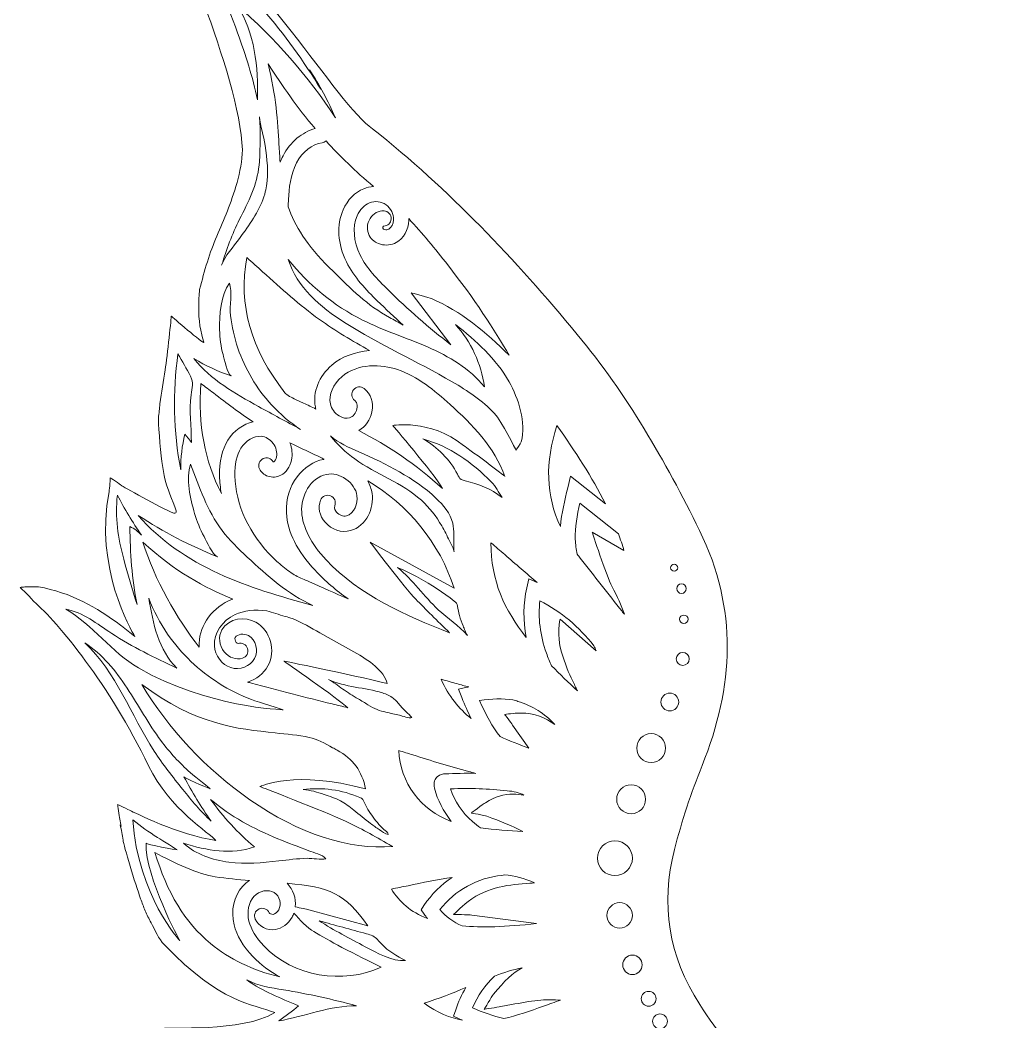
# Model space of a CAD drawing. Header units: millimetres. Extents: x 987 to 1293, y -356 to 1062.
# Drawn here: x 1016.7 to 1144, y 748.9 to 880 of the extents above; entities that cross this region are included whole.
import ezdxf

# ---------------------------------------------------------------- set-up
doc = ezdxf.new("R2010")
doc.units = ezdxf.units.MM
doc.header["$MEASUREMENT"] = 0
doc.layers.add('Layer 3', color=7, linetype='Continuous')

msp = doc.modelspace()

# ---------------------------------------------------------------- linework, layer by layer
at = {"layer": 'Layer 3', "lineweight": 0}
for points, knots in [([(1016.74, 805.78), (1016.9, 805.63), (1017.07, 805.48), (1017.22, 805.33), (1017.57, 804.98), (1017.93, 804.65), (1018.25, 804.27), (1018.34, 804.17), (1018.44, 804.05), (1018.53, 803.93), (1021.75, 801.19), (1028.39, 793.09), (1033.55, 782.46), (1036.34, 776.71), (1041.5, 773.65), (1042.36, 772.68), (1037.65, 773.29), (1031.32, 776.51), (1031.24, 776.54), (1030.9, 776.72), (1029.5, 777.38), (1029.5, 777.38), (1029.5, 777.38), (1029.73, 775.84), (1029.8, 775.47), (1029.86, 775.15), (1029.91, 774.82), (1029.96, 774.51), (1029.91, 774.57), (1029.87, 774.64), (1029.82, 774.7), (1030.01, 774.05), (1030.13, 773.39), (1030.21, 772.72), (1030.3, 772.02), (1031.82, 766.92), (1032.51, 765.06), (1032.7, 764.53), (1032.9, 764.01), (1033.1, 763.49), (1033.32, 762.94), (1033.6, 762.42), (1033.88, 761.91), (1034.42, 760.92), (1034.84, 759.82), (1035.62, 759.01), (1043.05, 751.29), (1047.11, 751.35), (1050.06, 750.15), (1045.86, 747.55), (1035.83, 748.29), (1035.63, 748.1), (1035.42, 747.9), (1037.76, 738.64), (1039.81, 736.25), (1047.61, 727.16), (1057.32, 728.13), (1060.31, 727.82), (1059.79, 727.32), (1059.28, 726.83), (1058.78, 726.35), (1056.81, 724.46), (1054.95, 722.68), (1052.93, 721.12), (1050.83, 719.49), (1048.51, 718.05), (1046.26, 716.65), (1045.22, 716), (1044.14, 715.33), (1043.09, 714.65), (1042.69, 714.39), (1042.18, 714.09), (1041.59, 713.78), (1043.29, 712.62), (1045.02, 711.51), (1046.82, 710.52), (1049.28, 709.16), (1051.88, 707.97), (1054.63, 707.34), (1056.99, 706.79), (1059.41, 706.73), (1061.79, 707.2), (1064.1, 707.66), (1066.32, 708.52), (1068.44, 709.51), (1069.43, 709.97), (1070.41, 710.44), (1071.41, 710.88), (1072.18, 711.21), (1074.41, 711.56), (1074.42, 711.36), (1074.5, 709.03), (1074.63, 706.7), (1074.85, 704.37), (1075.06, 702.06), (1074.85, 685.24), (1091.99, 678.78), (1090.27, 687.21), (1089.15, 696.96), (1094.13, 704.76), (1094.4, 703.58), (1095.68, 701.66), (1096.7, 700.92), (1099.2, 703.98), (1101.59, 706.89), (1103.98, 709.79), (1103.67, 704.61), (1104.35, 700.28), (1107.32, 696.22), (1113.28, 688.1), (1124.68, 686.84), (1133.31, 693.96), (1141.53, 700.75), (1139.88, 711.68), (1136.21, 718.16), (1132.99, 723.88), (1128.3, 728.19), (1123.26, 732.25), (1116.49, 737.72), (1110.38, 743.8), (1105.64, 751.22), (1101.57, 757.59), (1100.49, 764.31), (1102.34, 771.5), (1103.3, 775.22), (1104.51, 778.91), (1105.95, 782.47), (1110.1, 792.8), (1110.67, 802.93), (1105.61, 813.23), (1101.13, 822.34), (1096.13, 831.01), (1089.63, 838.89), (1081.52, 848.71), (1072.85, 857.83), (1062.86, 865.78), (1058.31, 868.83), (1047.22, 887.77), (1038.05, 892.97), (1037.89, 893.06), (1035.97, 893.93), (1035.97, 893.93), (1035.97, 893.93), (1045.48, 872.94), (1045.83, 863.03), (1045.76, 860.18), (1044.68, 857.16), (1043.86, 855.04), (1043, 852.82), (1041.94, 850.68), (1041.24, 848.4), (1040.86, 847.19), (1040.55, 845.96), (1040.21, 844.74), (1040.19, 844.39), (1040.16, 844.03), (1040.14, 843.68), (1040.07, 842.07), (1040.1, 840.4), (1040.5, 838.83), (1040.53, 838.71), (1040.8, 837.85), (1040.8, 837.85), (1040.8, 837.55), (1036.53, 841.27), (1036.53, 841.27), (1036.53, 841.27), (1036, 836.04), (1035.72, 834.26), (1035.5, 832.77), (1035.24, 831.29), (1035.04, 829.8), (1034.96, 829.19), (1034.93, 828.57), (1034.84, 827.95), (1034.77, 827.53), (1035.09, 824.01), (1035.27, 822.26), (1035.43, 821.57), (1035.52, 820.85), (1035.64, 820.19), (1035.94, 818.65), (1036.73, 817.29), (1037.17, 815.79), (1037.23, 815.59), (1037.05, 815.41), (1036.85, 815.49), (1035.14, 816.17), (1030.01, 819.1), (1030.01, 819.1), (1029.83, 819.25), (1028.55, 820.12), (1028.55, 820.12), (1028.55, 820.12), (1028.45, 818.7), (1028.38, 818.32), (1026.44, 808.35), (1031.28, 800.23), (1031.74, 799.38), (1031.17, 799.85), (1030.59, 800.31), (1029.99, 800.76), (1029.95, 800.77), (1029.92, 800.8), (1029.89, 800.83), (1026.79, 803.16), (1023.38, 805.13), (1019.14, 805.86), (1019.1, 805.87), (1018.05, 805.87), (1017.36, 805.86), (1017.24, 805.84), (1017.12, 805.82), (1016.99, 805.8), (1016.91, 805.8), (1016.83, 805.79), (1016.74, 805.78)], [0, 0, 0, 0, 1, 1, 1, 2, 2, 2, 3, 3, 3, 4, 4, 4, 5, 5, 5, 6, 6, 6, 7, 7, 7, 8, 8, 8, 9, 9, 9, 10, 10, 10, 11, 11, 11, 12, 12, 12, 13, 13, 13, 14, 14, 14, 15, 15, 15, 16, 16, 16, 17, 17, 17, 18, 18, 18, 19, 19, 19, 20, 20, 20, 21, 21, 21, 22, 22, 22, 23, 23, 23, 24, 24, 24, 25, 25, 25, 26, 26, 26, 27, 27, 27, 28, 28, 28, 29, 29, 29, 30, 30, 30, 31, 31, 31, 32, 32, 32, 33, 33, 33, 34, 34, 34, 35, 35, 35, 36, 36, 36, 37, 37, 37, 38, 38, 38, 39, 39, 39, 40, 40, 40, 41, 41, 41, 42, 42, 42, 43, 43, 43, 44, 44, 44, 45, 45, 45, 46, 46, 46, 47, 47, 47, 48, 48, 48, 49, 49, 49, 50, 50, 50, 51, 51, 51, 52, 52, 52, 53, 53, 53, 54, 54, 54, 55, 55, 55, 56, 56, 56, 57, 57, 57, 58, 58, 58, 59, 59, 59, 60, 60, 60, 61, 61, 61, 62, 62, 62, 63, 63, 63, 64, 64, 64, 65, 65, 65, 66, 66, 66, 67, 67, 67, 68, 68, 68, 69, 69, 69, 70, 70, 70, 71, 71, 71, 72, 72, 72, 72]), ([(1263.16, 805.8), (1263.03, 805.82), (1262.91, 805.84), (1262.79, 805.86), (1262.1, 805.87), (1261.05, 805.87), (1261.01, 805.86), (1256.77, 805.13), (1253.36, 803.16), (1250.26, 800.83), (1250.23, 800.8), (1250.2, 800.77), (1250.16, 800.76), (1249.57, 800.31), (1248.98, 799.85), (1248.41, 799.38), (1248.87, 800.23), (1253.71, 808.35), (1251.77, 818.32), (1251.7, 818.7), (1251.6, 820.12), (1251.6, 820.12), (1251.6, 820.12), (1250.32, 819.25), (1250.14, 819.1), (1250.14, 819.1), (1245.01, 816.17), (1243.3, 815.49), (1243.1, 815.41), (1242.92, 815.59), (1242.98, 815.79), (1243.42, 817.29), (1244.21, 818.65), (1244.51, 820.19), (1244.63, 820.85), (1244.72, 821.57), (1244.88, 822.26), (1245.06, 824.01), (1245.38, 827.53), (1245.31, 827.95), (1245.23, 828.57), (1245.19, 829.19), (1245.11, 829.8), (1244.91, 831.29), (1244.65, 832.77), (1244.43, 834.26), (1244.15, 836.04), (1243.62, 841.27), (1243.62, 841.27), (1243.62, 841.27), (1239.35, 837.55), (1239.35, 837.85), (1239.35, 837.85), (1239.62, 838.71), (1239.65, 838.83), (1240.05, 840.4), (1240.08, 842.07), (1240.01, 843.68), (1239.99, 844.03), (1239.96, 844.39), (1239.94, 844.74), (1239.6, 845.96), (1239.29, 847.19), (1238.91, 848.4), (1238.21, 850.68), (1237.16, 852.82), (1236.29, 855.04), (1235.47, 857.16), (1234.39, 860.18), (1234.32, 863.03), (1234.67, 872.94), (1244.18, 893.93), (1244.18, 893.93), (1244.18, 893.93), (1242.27, 893.06), (1242.1, 892.97), (1232.93, 887.77), (1221.84, 868.83), (1217.29, 865.78), (1207.3, 857.83), (1198.63, 848.71), (1190.53, 838.89), (1184.02, 831.01), (1179.02, 822.34), (1174.54, 813.23), (1169.48, 802.93), (1170.05, 792.8), (1174.21, 782.47), (1175.64, 778.91), (1176.85, 775.22), (1177.81, 771.5), (1179.66, 764.31), (1178.58, 757.59), (1174.51, 751.22), (1169.77, 743.8), (1163.66, 737.72), (1156.89, 732.25), (1151.85, 728.19), (1147.17, 723.88), (1143.94, 718.16), (1140.27, 711.68), (1138.62, 700.75), (1146.84, 693.96), (1155.47, 686.84), (1166.87, 688.1), (1172.83, 696.22), (1175.8, 700.28), (1176.48, 704.61), (1176.18, 709.79), (1178.56, 706.89), (1180.95, 703.98), (1183.45, 700.92), (1184.47, 701.66), (1185.75, 703.58), (1186.02, 704.76), (1191, 696.96), (1189.88, 687.21), (1188.16, 678.78), (1205.3, 685.24), (1205.09, 702.06), (1205.3, 704.37), (1205.52, 706.7), (1205.65, 709.03), (1205.73, 711.36), (1205.74, 711.56), (1207.97, 711.21), (1208.74, 710.88), (1209.74, 710.44), (1210.73, 709.97), (1211.71, 709.51), (1213.84, 708.52), (1216.05, 707.66), (1218.36, 707.2), (1220.74, 706.73), (1223.16, 706.79), (1225.52, 707.34), (1228.27, 707.97), (1230.87, 709.16), (1233.33, 710.52), (1235.13, 711.51), (1236.86, 712.62), (1238.56, 713.78), (1237.97, 714.09), (1237.46, 714.39), (1237.06, 714.65), (1236.01, 715.33), (1234.94, 716), (1233.89, 716.65), (1231.64, 718.05), (1229.32, 719.49), (1227.22, 721.12), (1225.2, 722.68), (1223.34, 724.46), (1221.37, 726.35), (1220.87, 726.83), (1220.36, 727.32), (1219.84, 727.82), (1222.83, 728.13), (1232.54, 727.16), (1240.34, 736.25), (1242.39, 738.64), (1244.73, 747.9), (1244.53, 748.1), (1244.32, 748.29), (1234.29, 747.55), (1230.09, 750.15), (1233.04, 751.35), (1237.1, 751.29), (1244.53, 759.01), (1245.31, 759.82), (1245.73, 760.92), (1246.27, 761.91), (1246.55, 762.42), (1246.83, 762.94), (1247.05, 763.49), (1247.25, 764.01), (1247.45, 764.53), (1247.64, 765.06), (1248.33, 766.92), (1249.86, 772.02), (1249.94, 772.72), (1250.02, 773.39), (1250.14, 774.05), (1250.33, 774.7), (1250.28, 774.64), (1250.24, 774.57), (1250.19, 774.51), (1250.24, 774.82), (1250.29, 775.15), (1250.35, 775.47), (1250.42, 775.84), (1250.65, 777.38), (1250.65, 777.38), (1250.65, 777.38), (1249.25, 776.72), (1248.91, 776.54), (1248.84, 776.51), (1242.5, 773.29), (1237.79, 772.68), (1238.65, 773.65), (1243.81, 776.71), (1246.6, 782.46), (1251.76, 793.09), (1258.4, 801.19), (1261.62, 803.93), (1261.71, 804.05), (1261.81, 804.17), (1261.9, 804.27), (1262.22, 804.65), (1262.58, 804.98), (1262.93, 805.33), (1263.08, 805.48), (1263.25, 805.63), (1263.41, 805.78), (1263.32, 805.79), (1263.24, 805.8), (1263.16, 805.8)], [0, 0, 0, 0, 1, 1, 1, 2, 2, 2, 3, 3, 3, 4, 4, 4, 5, 5, 5, 6, 6, 6, 7, 7, 7, 8, 8, 8, 9, 9, 9, 10, 10, 10, 11, 11, 11, 12, 12, 12, 13, 13, 13, 14, 14, 14, 15, 15, 15, 16, 16, 16, 17, 17, 17, 18, 18, 18, 19, 19, 19, 20, 20, 20, 21, 21, 21, 22, 22, 22, 23, 23, 23, 24, 24, 24, 25, 25, 25, 26, 26, 26, 27, 27, 27, 28, 28, 28, 29, 29, 29, 30, 30, 30, 31, 31, 31, 32, 32, 32, 33, 33, 33, 34, 34, 34, 35, 35, 35, 36, 36, 36, 37, 37, 37, 38, 38, 38, 39, 39, 39, 40, 40, 40, 41, 41, 41, 42, 42, 42, 43, 43, 43, 44, 44, 44, 45, 45, 45, 46, 46, 46, 47, 47, 47, 48, 48, 48, 49, 49, 49, 50, 50, 50, 51, 51, 51, 52, 52, 52, 53, 53, 53, 54, 54, 54, 55, 55, 55, 56, 56, 56, 57, 57, 57, 58, 58, 58, 59, 59, 59, 60, 60, 60, 61, 61, 61, 62, 62, 62, 63, 63, 63, 64, 64, 64, 65, 65, 65, 66, 66, 66, 67, 67, 67, 68, 68, 68, 69, 69, 69, 70, 70, 70, 71, 71, 71, 72, 72, 72, 72]), ([(1057.98, 867.23), (1054.4, 872.7), (1050.06, 877.67), (1045.12, 881.96), (1047.43, 878.35), (1047.94, 873.86), (1047.8, 869.58), (1047.19, 872.56), (1046.22, 875.46), (1045.19, 878.33), (1043.7, 882.51), (1042.02, 886.77), (1038.97, 889.98), (1046.05, 885.12), (1051.6, 878.29), (1056.09, 870.95), (1056.09, 870.95), (1054.61, 873.5), (1054.61, 873.5), (1055.91, 871.51), (1057.04, 869.41), (1057.98, 867.23)], [0, 0, 0, 0, 1, 1, 1, 2, 2, 2, 3, 3, 3, 4, 4, 4, 5, 5, 5, 6, 6, 6, 7, 7, 7, 7]), ([(1050.76, 861.41), (1050.7, 862.16), (1050.66, 862.92), (1050.61, 863.73), (1050.43, 866.7), (1050.23, 870.13), (1049.19, 874.28), (1051.08, 871.36), (1053.01, 868.57), (1055.34, 865.81), (1053.63, 865.35), (1052.09, 864.06), (1051.14, 862.25), (1051, 861.97), (1050.87, 861.69), (1050.76, 861.41)], [0, 0, 0, 0, 1, 1, 1, 2, 2, 2, 3, 3, 3, 4, 4, 4, 5, 5, 5, 5]), ([(1048.05, 861.51), (1048.16, 863.45), (1048.18, 865.41), (1048.07, 867.36), (1048.14, 866.15), (1048.61, 864.83), (1048.79, 863.62), (1049.05, 861.86), (1049.26, 860.08), (1048.98, 858.32), (1048.93, 857.96), (1048.85, 857.61), (1048.75, 857.25), (1048.17, 855.23), (1046.92, 853.51), (1045.72, 851.82), (1045.03, 850.85), (1043.89, 849.6), (1043.25, 848.33), (1043.1, 847.81), (1042.99, 847.8), (1043.25, 848.33), (1043.88, 850.4), (1044.61, 852.31), (1045.65, 854.34), (1046.82, 856.62), (1047.89, 858.91), (1048.05, 861.51)], [0, 0, 0, 0, 1, 1, 1, 2, 2, 2, 3, 3, 3, 4, 4, 4, 5, 5, 5, 6, 6, 6, 7, 7, 7, 8, 8, 8, 9, 9, 9, 9]), ([(1062.98, 858.24), (1062.54, 858.2), (1062.11, 858.12), (1061.71, 857.95), (1060.56, 857.49), (1059.57, 856.49), (1059.01, 855.2), (1058.12, 853.2), (1058.28, 850.71), (1059.43, 848.38), (1060.44, 846.34), (1062.04, 844.68), (1063.47, 843.28), (1064.57, 842.2), (1065.71, 841.14), (1066.87, 840.11), (1066.26, 840.44), (1065.65, 840.78), (1065.05, 841.11), (1062.22, 842.65), (1059.99, 844.85), (1057.64, 847.18), (1057.64, 847.18), (1057.21, 847.61), (1057.21, 847.61), (1054.24, 850.54), (1052.68, 853.07), (1051.82, 855.59), (1051.82, 855.89), (1051.83, 856.2), (1051.85, 856.53), (1051.92, 857.95), (1052.11, 859.78), (1052.91, 861.32), (1053.67, 862.77), (1054.95, 863.78), (1056.25, 863.96), (1056.45, 863.99), (1056.62, 864.07), (1056.76, 864.19), (1058.55, 862.21), (1060.58, 860.24), (1062.98, 858.24)], [0, 0, 0, 0, 1, 1, 1, 2, 2, 2, 3, 3, 3, 4, 4, 4, 5, 5, 5, 6, 6, 6, 7, 7, 7, 8, 8, 8, 9, 9, 9, 10, 10, 10, 11, 11, 11, 12, 12, 12, 13, 13, 13, 14, 14, 14, 14]), ([(1080.72, 836.15), (1077.7, 839.14), (1074.36, 841.96), (1070.55, 843.57), (1070.43, 843.62), (1067.91, 844.33), (1067.91, 844.33), (1067.91, 844.33), (1073.1, 837.53), (1073.1, 837.53), (1070.22, 839.76), (1067.46, 842.17), (1064.87, 844.71), (1063.5, 846.05), (1062.1, 847.51), (1061.23, 849.26), (1060.35, 851.04), (1060.2, 852.96), (1060.84, 854.4), (1061.19, 855.21), (1061.78, 855.83), (1062.45, 856.1), (1063.15, 856.38), (1064.01, 856.28), (1064.62, 855.84), (1065.24, 855.4), (1065.62, 854.63), (1065.59, 853.88), (1065.57, 853.34), (1065.32, 852.85), (1064.97, 852.65), (1064.82, 852.57), (1064.61, 852.55), (1064.43, 852.6), (1064.37, 852.62), (1064.23, 852.67), (1064.18, 852.77), (1064.15, 852.83), (1064.21, 852.99), (1064.27, 853.05), (1064.28, 853.05), (1064.29, 853.05), (1064.29, 853.05), (1064.82, 853.05), (1065.26, 853.46), (1065.29, 853.99), (1065.32, 854.54), (1064.9, 855.02), (1064.35, 855.05), (1063.63, 855.09), (1062.96, 854.72), (1062.54, 854.06), (1062.09, 853.36), (1062.05, 852.49), (1062.42, 851.81), (1062.72, 851.26), (1063.24, 850.86), (1063.87, 850.68), (1064.57, 850.48), (1065.32, 850.56), (1065.94, 850.9), (1066.91, 851.44), (1067.54, 852.55), (1067.59, 853.8), (1067.59, 853.88), (1067.59, 853.95), (1067.58, 854.03), (1069.37, 852.14), (1071.03, 850.08), (1072.68, 847.97), (1076.09, 843.64), (1078.88, 839.34), (1080.72, 836.15)], [0, 0, 0, 0, 1, 1, 1, 2, 2, 2, 3, 3, 3, 4, 4, 4, 5, 5, 5, 6, 6, 6, 7, 7, 7, 8, 8, 8, 9, 9, 9, 10, 10, 10, 11, 11, 11, 12, 12, 12, 13, 13, 13, 14, 14, 14, 15, 15, 15, 16, 16, 16, 17, 17, 17, 18, 18, 18, 19, 19, 19, 20, 20, 20, 21, 21, 21, 22, 22, 22, 23, 23, 23, 24, 24, 24, 24]), ([(1055.89, 840.85), (1057.99, 839.35), (1060.24, 838.03), (1062.46, 836.76), (1060.59, 836.63), (1058.86, 835.99), (1057.53, 834.88), (1055.83, 833.45), (1054.99, 831.29), (1055.37, 829.39), (1055.39, 829.3), (1055.42, 829.21), (1055.44, 829.12), (1054.9, 829.38), (1054.36, 829.64), (1053.82, 829.89), (1053.82, 829.89), (1052.79, 830.38), (1052.79, 830.38), (1052.26, 830.63), (1051.65, 830.91), (1051.39, 831.25), (1046.89, 836.97), (1045.26, 842.78), (1046.42, 848.93), (1047.12, 848.31), (1047.8, 847.69), (1048.47, 847.08), (1050.95, 844.84), (1053.28, 842.72), (1055.89, 840.85)], [0, 0, 0, 0, 1, 1, 1, 2, 2, 2, 3, 3, 3, 4, 4, 4, 5, 5, 5, 6, 6, 6, 7, 7, 7, 8, 8, 8, 9, 9, 9, 10, 10, 10, 10]), ([(1082.29, 824.82), (1082.22, 824.59), (1081.61, 823.76), (1081.61, 823.76), (1081.61, 823.76), (1079.72, 827.53), (1078.79, 828.54), (1077.23, 830.23), (1075.27, 831.51), (1073.28, 832.68), (1068.66, 835.38), (1063.71, 837.54), (1059.2, 840.43), (1056.03, 842.46), (1052.93, 845.08), (1051.82, 848.68), (1054.44, 845.37), (1057.78, 842.65), (1061.55, 840.76), (1064.29, 839.39), (1067.23, 838.46), (1070.03, 837.24), (1072.83, 836.01), (1075.57, 834.42), (1077.48, 832.03), (1077.07, 835.05), (1075.73, 837.93), (1073.69, 840.19), (1076.38, 838.05), (1079, 835.69), (1080.7, 832.7), (1081.93, 830.52), (1082.99, 827.34), (1082.29, 824.82)], [0, 0, 0, 0, 1, 1, 1, 2, 2, 2, 3, 3, 3, 4, 4, 4, 5, 5, 5, 6, 6, 6, 7, 7, 7, 8, 8, 8, 9, 9, 9, 10, 10, 10, 11, 11, 11, 11]), ([(1044.37, 833.45), (1043.89, 833.61), (1043.41, 835.79), (1043.29, 836.25), (1043.02, 837.3), (1042.87, 838.39), (1042.84, 839.48), (1042.79, 841.34), (1043, 844.05), (1044.13, 845.6), (1044.53, 844.46), (1044.12, 842.61), (1044.27, 841.35), (1044.44, 839.9), (1044.77, 838.47), (1045.24, 837.09), (1046.17, 834.35), (1047.67, 831.8), (1049.63, 829.67), (1050.76, 828.45), (1052.03, 827.36), (1053.44, 826.46), (1051.6, 827.45), (1049.77, 828.44), (1047.95, 829.44), (1044.85, 831.15), (1041.68, 832.95), (1039.49, 835.72), (1041.03, 834.79), (1042.67, 834.03), (1044.37, 833.45)], [0, 0, 0, 0, 1, 1, 1, 2, 2, 2, 3, 3, 3, 4, 4, 4, 5, 5, 5, 6, 6, 6, 7, 7, 7, 8, 8, 8, 9, 9, 9, 10, 10, 10, 10]), ([(1039.11, 830.98), (1038.83, 828.86), (1039.15, 826.87), (1039.15, 824.76), (1038.87, 825.12), (1038.59, 825.49), (1038.31, 825.85), (1037.93, 824.33), (1037.74, 822.75), (1037.75, 821.18), (1036.81, 826.17), (1036.69, 831.32), (1037.4, 836.36), (1037.95, 835.37), (1038.52, 834.39), (1039.05, 833.4), (1039.5, 832.54), (1039.24, 831.93), (1039.11, 830.98)], [0, 0, 0, 0, 1, 1, 1, 2, 2, 2, 3, 3, 3, 4, 4, 4, 5, 5, 5, 6, 6, 6, 6]), ([(1066.12, 834.28), (1068.7, 833.4), (1070.95, 831.57), (1073, 829.71), (1075.83, 827.15), (1078.81, 824.08), (1080.17, 820.31), (1080.06, 820.39), (1079.95, 820.47), (1079.84, 820.56), (1078.38, 821.68), (1077.01, 822.73), (1075.58, 823.75), (1075.3, 823.95), (1075.03, 824.15), (1074.76, 824.36), (1070.26, 827.87), (1065.48, 826.96), (1065.48, 826.96), (1065.48, 826.96), (1070.66, 820.98), (1071.99, 818.72), (1068.58, 821.91), (1064.85, 824.28), (1061.04, 826.32), (1061.9, 826.8), (1062.55, 827.69), (1062.77, 828.76), (1063.01, 829.98), (1062.63, 831.11), (1061.76, 831.8), (1061.32, 832.14), (1060.69, 832.07), (1060.35, 831.63), (1060.01, 831.2), (1060.09, 830.57), (1060.52, 830.23), (1060.92, 829.92), (1060.84, 829.33), (1060.81, 829.16), (1060.69, 828.58), (1060.3, 828.1), (1059.85, 827.97), (1059.41, 827.85), (1058.92, 827.94), (1058.46, 828.23), (1057.88, 828.58), (1057.45, 829.18), (1057.33, 829.79), (1057.09, 830.98), (1057.67, 832.38), (1058.82, 833.35), (1060.95, 835.14), (1063.99, 835), (1066.12, 834.28)], [0, 0, 0, 0, 1, 1, 1, 2, 2, 2, 3, 3, 3, 4, 4, 4, 5, 5, 5, 6, 6, 6, 7, 7, 7, 8, 8, 8, 9, 9, 9, 10, 10, 10, 11, 11, 11, 12, 12, 12, 13, 13, 13, 14, 14, 14, 15, 15, 15, 16, 16, 16, 17, 17, 17, 18, 18, 18, 18]), ([(1042.84, 820.36), (1042.85, 819.59), (1042.93, 818.83), (1043.07, 818.06), (1040.89, 822.33), (1040, 827.11), (1040.39, 832.46), (1040.94, 832.04), (1041.49, 831.63), (1042.03, 831.22), (1043.78, 829.88), (1045.46, 828.6), (1047.22, 827.45), (1045.93, 827.17), (1044.71, 826.3), (1043.93, 825.04), (1043.17, 823.81), (1042.8, 822.23), (1042.84, 820.36)], [0, 0, 0, 0, 1, 1, 1, 2, 2, 2, 3, 3, 3, 4, 4, 4, 5, 5, 5, 6, 6, 6, 6]), ([(1093.32, 816.7), (1093.32, 816.7), (1088.76, 820.32), (1088.76, 820.32), (1088.76, 820.32), (1088.38, 818.81), (1088.38, 818.81), (1087.98, 817.17), (1087.56, 815.49), (1087.41, 813.75), (1085.52, 817.81), (1085.38, 822.12), (1086.97, 826.96), (1089.33, 823.57), (1091.56, 820.24), (1093.32, 816.7)], [0, 0, 0, 0, 1, 1, 1, 2, 2, 2, 3, 3, 3, 4, 4, 4, 5, 5, 5, 5]), ([(1052.05, 824.71), (1053.45, 824.01), (1054.86, 823.34), (1056.25, 822.69), (1056.34, 822.64), (1056.44, 822.59), (1056.54, 822.55), (1056.51, 822.54), (1056.47, 822.54), (1056.44, 822.53), (1053.89, 822.03), (1051.37, 819.27), (1051.58, 815.53), (1051.73, 813.04), (1052.98, 810.51), (1055.33, 808.02), (1056.65, 806.61), (1058.11, 805.37), (1059.66, 804.28), (1057.98, 805.01), (1056.29, 805.76), (1054.58, 806.53), (1054.36, 806.62), (1054.14, 806.72), (1053.92, 806.81), (1053.28, 807.08), (1052.68, 807.33), (1052.22, 807.68), (1051.62, 808.12), (1051.05, 808.57), (1050.5, 809.03), (1050.28, 809.23), (1050.06, 809.44), (1049.84, 809.65), (1046.73, 812.74), (1044.91, 816.65), (1044.84, 820.39), (1044.81, 821.88), (1045.08, 823.09), (1045.63, 823.99), (1046.25, 824.99), (1047.32, 825.62), (1048.28, 825.55), (1048.85, 825.51), (1049.44, 825.16), (1049.84, 824.63), (1050.24, 824.09), (1050.41, 823.43), (1050.29, 822.87), (1050.22, 822.56), (1050.07, 822.31), (1049.92, 822.23), (1049.9, 822.22), (1049.86, 822.22), (1049.83, 822.22), (1049.58, 822.67), (1049.02, 822.85), (1048.54, 822.63), (1048.04, 822.4), (1047.82, 821.8), (1048.06, 821.3), (1048.27, 820.85), (1048.66, 820.5), (1049.16, 820.33), (1049.71, 820.15), (1050.33, 820.19), (1050.84, 820.45), (1051.54, 820.81), (1052.04, 821.52), (1052.24, 822.44), (1052.4, 823.19), (1052.33, 823.97), (1052.05, 824.71)], [0, 0, 0, 0, 1, 1, 1, 2, 2, 2, 3, 3, 3, 4, 4, 4, 5, 5, 5, 6, 6, 6, 7, 7, 7, 8, 8, 8, 9, 9, 9, 10, 10, 10, 11, 11, 11, 12, 12, 12, 13, 13, 13, 14, 14, 14, 15, 15, 15, 16, 16, 16, 17, 17, 17, 18, 18, 18, 19, 19, 19, 20, 20, 20, 21, 21, 21, 22, 22, 22, 23, 23, 23, 24, 24, 24, 24]), ([(1073.5, 810.56), (1073.38, 811.02), (1073.02, 811.6), (1072.9, 811.87), (1072.6, 812.54), (1072.27, 813.19), (1071.9, 813.82), (1071.17, 815.06), (1070.3, 816.22), (1069.23, 817.19), (1066.7, 819.5), (1063.3, 820.59), (1060.52, 822.59), (1059.33, 823.44), (1058.26, 824.46), (1057.34, 825.61), (1058.41, 824.66), (1059.75, 824.09), (1061.06, 823.52), (1064.66, 821.93), (1068.24, 820.15), (1071.13, 817.48), (1072.11, 816.56), (1073.04, 815.49), (1073.33, 814.18), (1073.44, 813.68), (1073.46, 813.18), (1073.47, 812.68), (1073.49, 811.97), (1073.49, 811.26), (1073.5, 810.56), (1073.55, 810.37), (1073.5, 810.4), (1073.5, 810.56)], [0, 0, 0, 0, 1, 1, 1, 2, 2, 2, 3, 3, 3, 4, 4, 4, 5, 5, 5, 6, 6, 6, 7, 7, 7, 8, 8, 8, 9, 9, 9, 10, 10, 10, 11, 11, 11, 11]), ([(1079.78, 817.54), (1078.38, 818.69), (1076.7, 819.32), (1074.95, 819.74), (1074.77, 819.78), (1074.59, 819.82), (1074.44, 819.92), (1074.21, 820.07), (1074.08, 820.34), (1073.95, 820.58), (1072.95, 822.52), (1071.36, 824.15), (1069.44, 825.2), (1072.88, 824.29), (1075.86, 822.12), (1078.36, 819.6), (1078.98, 818.98), (1079.32, 818.27), (1079.78, 817.54)], [0, 0, 0, 0, 1, 1, 1, 2, 2, 2, 3, 3, 3, 4, 4, 4, 5, 5, 5, 6, 6, 6, 6]), ([(1042.58, 809.78), (1041.9, 810.05), (1041.14, 811.82), (1040.81, 812.44), (1040.29, 813.4), (1039.88, 814.42), (1039.57, 815.47), (1039.04, 817.25), (1038.38, 820.12), (1039.05, 821.89), (1040.24, 818.89), (1041.18, 815.84), (1043.17, 813.23), (1044.14, 811.96), (1045.29, 810.85), (1046.46, 809.75), (1049.06, 807.31), (1051.79, 804.9), (1055.04, 803.43), (1050.84, 804.56), (1046.65, 805.78), (1042.7, 807.61), (1038.75, 809.43), (1035.04, 811.89), (1032.21, 815.19), (1035.47, 813.05), (1038.95, 811.24), (1042.58, 809.78)], [0, 0, 0, 0, 1, 1, 1, 2, 2, 2, 3, 3, 3, 4, 4, 4, 5, 5, 5, 6, 6, 6, 7, 7, 7, 8, 8, 8, 9, 9, 9, 9]), ([(1056.78, 809.38), (1054.77, 811.53), (1053.7, 813.63), (1053.58, 815.64), (1053.47, 817.68), (1054.67, 820.15), (1056.83, 820.57), (1057.66, 820.74), (1058.58, 820.51), (1059.37, 819.96), (1060.15, 819.41), (1060.68, 818.62), (1060.81, 817.78), (1060.96, 816.75), (1060.44, 815.42), (1059.43, 815.14), (1059.02, 815.03), (1058.5, 815.23), (1058.14, 815.63), (1058.03, 815.76), (1057.76, 816.11), (1057.91, 816.46), (1058.11, 816.98), (1057.86, 817.56), (1057.35, 817.77), (1056.84, 817.97), (1056.26, 817.73), (1056.05, 817.21), (1055.66, 816.25), (1055.89, 815.16), (1056.65, 814.3), (1057.51, 813.33), (1058.81, 812.9), (1059.95, 813.21), (1062.08, 813.79), (1063.07, 816.19), (1062.78, 818.08), (1062.69, 818.65), (1062.5, 819.2), (1062.21, 819.72), (1067.52, 816.65), (1071.67, 811.48), (1073.51, 805.7), (1073.51, 805.7), (1062.54, 811.7), (1062.54, 811.7), (1062.54, 811.7), (1067.12, 805.63), (1068.49, 804.24), (1069.76, 802.95), (1071.34, 801.37), (1072.93, 799.85), (1067.22, 802.09), (1061.12, 804.76), (1056.78, 809.38)], [0, 0, 0, 0, 1, 1, 1, 2, 2, 2, 3, 3, 3, 4, 4, 4, 5, 5, 5, 6, 6, 6, 7, 7, 7, 8, 8, 8, 9, 9, 9, 10, 10, 10, 11, 11, 11, 12, 12, 12, 13, 13, 13, 14, 14, 14, 15, 15, 15, 16, 16, 16, 17, 17, 17, 18, 18, 18, 18]), ([(1032.62, 812.63), (1032.2, 813.1), (1031.69, 813.48), (1031.12, 813.73), (1031.1, 810.32), (1031.41, 806.9), (1032.04, 803.54), (1031.42, 805.51), (1030.84, 807.49), (1030.31, 809.47), (1029.55, 812.3), (1029.12, 814.95), (1029.48, 817.86), (1030.4, 816.05), (1031.45, 814.3), (1032.62, 812.63)], [0, 0, 0, 0, 1, 1, 1, 2, 2, 2, 3, 3, 3, 4, 4, 4, 5, 5, 5, 5]), ([(1091.58, 813.01), (1091.58, 813.01), (1093.42, 807.4), (1094.19, 805.87), (1094.82, 804.61), (1095.41, 803.43), (1095.79, 802.27), (1095.68, 802.4), (1095.58, 802.53), (1095.48, 802.66), (1093.69, 804.94), (1091.84, 807.3), (1090.01, 809.6), (1089.88, 809.78), (1089.75, 809.95), (1089.62, 810.12), (1089.48, 810.77), (1089.39, 811.42), (1089.36, 812.07), (1089.31, 813.64), (1089.59, 815.24), (1089.96, 816.81), (1089.96, 816.81), (1095, 812.81), (1095, 812.81), (1095.27, 812.08), (1095.52, 811.34), (1095.73, 810.59), (1095.73, 810.59), (1091.58, 813.01), (1091.58, 813.01)], [0, 0, 0, 0, 1, 1, 1, 2, 2, 2, 3, 3, 3, 4, 4, 4, 5, 5, 5, 6, 6, 6, 7, 7, 7, 8, 8, 8, 9, 9, 9, 10, 10, 10, 10]), ([(1040.17, 798.04), (1040.17, 798.01), (1040.17, 797.98), (1040.17, 797.95), (1037.27, 801.66), (1034.34, 806.83), (1032.8, 811.7), (1036.99, 807.88), (1040.87, 805.74), (1044.58, 804.26), (1044.39, 804.19), (1044.2, 804.11), (1044.02, 804.03), (1041.61, 802.9), (1040.03, 800.43), (1040.17, 798.04)], [0, 0, 0, 0, 1, 1, 1, 2, 2, 2, 3, 3, 3, 4, 4, 4, 5, 5, 5, 5]), ([(1084.37, 806.42), (1084.37, 806.42), (1083.3, 806.89), (1083.3, 806.89), (1083.3, 806.89), (1083.02, 805.72), (1083.02, 805.72), (1082.54, 803.69), (1082.52, 801.47), (1082.96, 799.22), (1080.15, 802.77), (1078.3, 806.65), (1078.34, 811.63), (1078.95, 811.11), (1079.54, 810.59), (1080.14, 810.07), (1081.58, 808.82), (1082.98, 807.61), (1084.37, 806.42)], [0, 0, 0, 0, 1, 1, 1, 2, 2, 2, 3, 3, 3, 4, 4, 4, 5, 5, 5, 6, 6, 6, 6]), ([(1102.76, 808.35), (1102.76, 808.1), (1102.55, 807.9), (1102.3, 807.9), (1102.05, 807.9), (1101.84, 808.1), (1101.84, 808.35), (1101.84, 808.61), (1102.05, 808.81), (1102.3, 808.81), (1102.55, 808.81), (1102.76, 808.61), (1102.76, 808.35)], [0, 0, 0, 0, 1, 1, 1, 2, 2, 2, 3, 3, 3, 4, 4, 4, 4]), ([(1073.54, 804), (1073.78, 803.8), (1073.9, 803.64), (1073.96, 803.34), (1074.03, 802.92), (1074.11, 802.5), (1074.23, 802.09), (1074.35, 801.63), (1074.5, 801.19), (1074.68, 800.75), (1074.76, 800.54), (1074.86, 800.32), (1074.96, 800.11), (1075.04, 799.93), (1075.13, 799.66), (1075.26, 799.51), (1074.14, 800.78), (1072.7, 801.72), (1071.45, 802.86), (1069.57, 804.59), (1068.12, 806.77), (1066.13, 808.38), (1067.08, 807.97), (1068.01, 807.52), (1068.92, 807.02), (1070.53, 806.14), (1072.1, 805.14), (1073.54, 804)], [0, 0, 0, 0, 1, 1, 1, 2, 2, 2, 3, 3, 3, 4, 4, 4, 5, 5, 5, 6, 6, 6, 7, 7, 7, 8, 8, 8, 9, 9, 9, 9]), ([(1103.88, 805.62), (1103.88, 805.28), (1103.6, 805), (1103.26, 805), (1102.91, 805), (1102.63, 805.28), (1102.63, 805.62), (1102.63, 805.96), (1102.91, 806.24), (1103.26, 806.24), (1103.6, 806.24), (1103.88, 805.96), (1103.88, 805.62)], [0, 0, 0, 0, 1, 1, 1, 2, 2, 2, 3, 3, 3, 4, 4, 4, 4]), ([(1022.72, 802.94), (1024.97, 802.52), (1026.83, 801.02), (1028.73, 799.76), (1031.42, 797.98), (1034.35, 796.6), (1037.26, 795.23), (1034.85, 797.55), (1034.12, 801.08), (1033.58, 804.39), (1034.2, 802.72), (1035.04, 801.14), (1036.04, 799.68), (1037.82, 797.1), (1040.14, 794.89), (1042.78, 793.22), (1044.11, 792.37), (1045.53, 791.67), (1047.01, 791.11), (1047.94, 790.76), (1051.16, 789.78), (1051.16, 789.78), (1051.16, 789.78), (1041.21, 790.04), (1032.25, 795.24), (1028.71, 797.29), (1026.27, 800.89), (1022.72, 802.94)], [0, 0, 0, 0, 1, 1, 1, 2, 2, 2, 3, 3, 3, 4, 4, 4, 5, 5, 5, 6, 6, 6, 7, 7, 7, 8, 8, 8, 9, 9, 9, 9]), ([(1084.74, 804.03), (1087.49, 802.61), (1089.9, 800.6), (1091.8, 798.15), (1091.9, 797.93), (1091.99, 797.7), (1092.08, 797.47), (1092.08, 797.47), (1087.37, 801.64), (1087.37, 801.64), (1087.37, 801.64), (1086.88, 799.58), (1087.57, 797.32), (1087.98, 795.94), (1088.54, 794.48), (1088.99, 793.59), (1089.22, 793.15), (1089.43, 792.7), (1089.65, 792.23), (1088.48, 793.34), (1087.34, 794.43), (1086.26, 795.53), (1086.02, 796.06), (1085.79, 796.6), (1085.59, 797.16), (1084.76, 799.52), (1084.47, 801.87), (1084.74, 804.03)], [0, 0, 0, 0, 1, 1, 1, 2, 2, 2, 3, 3, 3, 4, 4, 4, 5, 5, 5, 6, 6, 6, 7, 7, 7, 8, 8, 8, 9, 9, 9, 9]), ([(1046.5, 797.77), (1046.34, 798.3), (1045.79, 798.6), (1045.26, 798.43), (1045.2, 798.42), (1045.1, 798.5), (1045.03, 798.59), (1044.86, 798.79), (1044.8, 799.08), (1044.89, 799.23), (1045.15, 799.69), (1046.01, 799.81), (1046.62, 799.47), (1047.57, 798.94), (1047.96, 797.48), (1047.41, 796.47), (1046.86, 795.45), (1045.46, 794.92), (1044.29, 795.29), (1043.13, 795.66), (1042.24, 796.86), (1042.16, 798.15), (1042.07, 799.75), (1043.18, 801.43), (1044.87, 802.22), (1046.03, 802.77), (1047.46, 802.93), (1049, 802.72), (1049.81, 802.47), (1050.62, 802.23), (1051.42, 801.99), (1051.74, 801.9), (1052.06, 801.8), (1052.38, 801.71), (1053.61, 801.17), (1054.8, 800.5), (1055.96, 799.85), (1055.96, 799.85), (1060.42, 797.34), (1060.42, 797.34), (1062.43, 796.21), (1064.32, 794.93), (1064.77, 793.2), (1059.74, 794.45), (1051.23, 796.15), (1051.23, 796.15), (1051.23, 796.15), (1058.37, 791.21), (1059.6, 790.04), (1058.93, 790.21), (1058.25, 790.37), (1057.58, 790.54), (1054.11, 791.39), (1050.52, 792.27), (1047.03, 793.26), (1046.86, 793.3), (1046.69, 793.35), (1046.51, 793.4), (1047.63, 793.76), (1048.61, 794.5), (1049.17, 795.52), (1050.24, 797.49), (1049.5, 800.15), (1047.59, 801.22), (1046.18, 802.01), (1044.06, 801.8), (1043.15, 800.22), (1042.65, 799.36), (1042.78, 798.2), (1043.46, 797.34), (1044.07, 796.58), (1044.98, 796.26), (1045.84, 796.52), (1046.37, 796.68), (1046.67, 797.24), (1046.5, 797.77)], [0, 0, 0, 0, 1, 1, 1, 2, 2, 2, 3, 3, 3, 4, 4, 4, 5, 5, 5, 6, 6, 6, 7, 7, 7, 8, 8, 8, 9, 9, 9, 10, 10, 10, 11, 11, 11, 12, 12, 12, 13, 13, 13, 14, 14, 14, 15, 15, 15, 16, 16, 16, 17, 17, 17, 18, 18, 18, 19, 19, 19, 20, 20, 20, 21, 21, 21, 22, 22, 22, 23, 23, 23, 24, 24, 24, 25, 25, 25, 25]), ([(1104.11, 801.62), (1104.11, 801.32), (1103.87, 801.07), (1103.56, 801.07), (1103.26, 801.07), (1103.01, 801.32), (1103.01, 801.62), (1103.01, 801.93), (1103.26, 802.17), (1103.56, 802.17), (1103.87, 802.17), (1104.11, 801.93), (1104.11, 801.62)], [0, 0, 0, 0, 1, 1, 1, 2, 2, 2, 3, 3, 3, 4, 4, 4, 4]), ([(1025.21, 798.51), (1027.51, 797.05), (1029.26, 794.87), (1030.75, 792.6), (1032.25, 790.33), (1033.54, 787.92), (1035.16, 785.74), (1036.3, 784.22), (1037.59, 782.81), (1039.01, 781.55), (1039.76, 780.89), (1041.62, 779.44), (1041.62, 779.44), (1041.62, 779.44), (1039.04, 780.41), (1038.18, 781.02), (1039.23, 779), (1040.41, 777.06), (1041.74, 775.22), (1040.35, 776.45), (1039.19, 777.91), (1038.03, 779.36), (1036.72, 780.99), (1035.41, 782.62), (1034.27, 784.38), (1031.21, 789.09), (1029.36, 794.71), (1025.21, 798.51)], [0, 0, 0, 0, 1, 1, 1, 2, 2, 2, 3, 3, 3, 4, 4, 4, 5, 5, 5, 6, 6, 6, 7, 7, 7, 8, 8, 8, 9, 9, 9, 9]), ([(1103.43, 795.58), (1102.96, 795.58), (1102.58, 795.96), (1102.58, 796.42), (1102.58, 796.89), (1102.96, 797.27), (1103.43, 797.27), (1103.89, 797.27), (1104.27, 796.89), (1104.27, 796.42), (1104.27, 795.96), (1103.89, 795.58), (1103.43, 795.58)], [0, 0, 0, 0, 1, 1, 1, 2, 2, 2, 3, 3, 3, 4, 4, 4, 4]), ([(1046.81, 778), (1041.12, 781.94), (1036.15, 787.28), (1032.67, 793.09), (1039.65, 787.83), (1045.17, 787.26), (1050.12, 786.75), (1051.66, 786.59), (1053.12, 786.45), (1054.56, 786.16), (1055.57, 785.96), (1056.62, 785.38), (1057.63, 784.81), (1057.82, 784.71), (1058.02, 784.6), (1058.21, 784.49), (1060.29, 783.36), (1061.49, 781.72), (1061.93, 779.41), (1052.8, 781.97), (1048.12, 779.72), (1048.12, 779.72), (1048.12, 779.72), (1056.49, 776.49), (1059.3, 775.2), (1061.2, 774.33), (1063.06, 773.26), (1065.04, 772.13), (1065.18, 772.05), (1065.33, 771.96), (1065.48, 771.88), (1059.75, 771.43), (1053.23, 773.55), (1046.81, 778)], [0, 0, 0, 0, 1, 1, 1, 2, 2, 2, 3, 3, 3, 4, 4, 4, 5, 5, 5, 6, 6, 6, 7, 7, 7, 8, 8, 8, 9, 9, 9, 10, 10, 10, 11, 11, 11, 11]), ([(1060.97, 791.2), (1060.28, 791.62), (1059.59, 792.03), (1058.94, 792.49), (1058.33, 792.93), (1057.75, 793.41), (1057.08, 793.74), (1059.28, 792.71), (1061.83, 792.71), (1064.15, 791.97), (1064.65, 791.81), (1065.15, 791.61), (1065.56, 791.28), (1065.92, 791), (1066.21, 790.63), (1066.5, 790.28), (1066.97, 789.73), (1067.51, 789.28), (1068, 788.77), (1067.62, 788.62), (1066.77, 788.97), (1066.37, 789.05), (1065.78, 789.18), (1065.19, 789.32), (1064.6, 789.46), (1064.21, 789.55), (1063.82, 789.65), (1063.45, 789.8), (1063.03, 789.97), (1062.64, 790.2), (1062.25, 790.43), (1061.83, 790.69), (1061.4, 790.95), (1060.97, 791.2)], [0, 0, 0, 0, 1, 1, 1, 2, 2, 2, 3, 3, 3, 4, 4, 4, 5, 5, 5, 6, 6, 6, 7, 7, 7, 8, 8, 8, 9, 9, 9, 10, 10, 10, 11, 11, 11, 11]), ([(1074.07, 792.47), (1074.07, 792.47), (1074.52, 791.37), (1074.52, 791.37), (1074.92, 790.37), (1075.33, 789.46), (1075.74, 788.63), (1074.15, 789.92), (1072.8, 791.57), (1071.82, 793.76), (1072.52, 793.57), (1073.2, 793.38), (1073.88, 793.19), (1074.4, 793.04), (1074.91, 792.9), (1075.43, 792.76), (1075.36, 792.75), (1075.3, 792.74), (1075.23, 792.72), (1075.23, 792.72), (1074.07, 792.47), (1074.07, 792.47)], [0, 0, 0, 0, 1, 1, 1, 2, 2, 2, 3, 3, 3, 4, 4, 4, 5, 5, 5, 6, 6, 6, 7, 7, 7, 7]), ([(1100.56, 790.79), (1100.56, 791.43), (1101.09, 791.95), (1101.73, 791.95), (1102.37, 791.95), (1102.89, 791.43), (1102.89, 790.79), (1102.89, 790.15), (1102.37, 789.63), (1101.73, 789.63), (1101.09, 789.63), (1100.56, 790.15), (1100.56, 790.79)], [0, 0, 0, 0, 1, 1, 1, 2, 2, 2, 3, 3, 3, 4, 4, 4, 4]), ([(1076.84, 790.99), (1078.42, 791.23), (1079.88, 791.26), (1081.21, 791.07), (1081.43, 791.01), (1081.65, 790.94), (1081.86, 790.87), (1083.78, 790.27), (1085.35, 789.29), (1086.67, 787.86), (1085.47, 788.71), (1084.08, 789.35), (1082.2, 789.35), (1082.12, 789.35), (1082.04, 789.35), (1081.96, 789.34), (1081.59, 789.33), (1080.13, 789.17), (1080.13, 789.17), (1080.13, 789.17), (1080.96, 788.07), (1081.17, 787.77), (1081.17, 787.77), (1083.28, 784.76), (1083.28, 784.76), (1081.98, 785.22), (1080.72, 785.72), (1079.52, 786.29), (1078.55, 787.55), (1077.69, 789.06), (1076.84, 790.99)], [0, 0, 0, 0, 1, 1, 1, 2, 2, 2, 3, 3, 3, 4, 4, 4, 5, 5, 5, 6, 6, 6, 7, 7, 7, 8, 8, 8, 9, 9, 9, 10, 10, 10, 10]), ([(1099.29, 786.65), (1100.33, 786.65), (1101.18, 785.8), (1101.18, 784.76), (1101.18, 783.72), (1100.33, 782.87), (1099.29, 782.87), (1098.24, 782.87), (1097.4, 783.72), (1097.4, 784.76), (1097.4, 785.8), (1098.24, 786.65), (1099.29, 786.65)], [0, 0, 0, 0, 1, 1, 1, 2, 2, 2, 3, 3, 3, 4, 4, 4, 4]), ([(1066.28, 784.45), (1066.89, 784.26), (1067.51, 784.06), (1068.13, 783.87), (1070.49, 783.12), (1072.94, 782.34), (1075.41, 781.71), (1075.73, 781.63), (1076.04, 781.54), (1076.34, 781.45), (1075, 781.48), (1073.65, 781.46), (1072.31, 781.39), (1072.12, 781.38), (1071.69, 781.35), (1071.32, 781.02), (1071.05, 780.77), (1070.77, 780.3), (1070.96, 779.5), (1071.34, 777.96), (1072.1, 776.48), (1073.15, 775.17), (1069.16, 776.6), (1066.45, 780.26), (1066.28, 784.45)], [0, 0, 0, 0, 1, 1, 1, 2, 2, 2, 3, 3, 3, 4, 4, 4, 5, 5, 5, 6, 6, 6, 7, 7, 7, 8, 8, 8, 8]), ([(1096.67, 779.95), (1097.72, 779.95), (1098.56, 779.11), (1098.56, 778.06), (1098.56, 777.02), (1097.72, 776.17), (1096.67, 776.17), (1095.63, 776.17), (1094.78, 777.02), (1094.78, 778.06), (1094.78, 779.11), (1095.63, 779.95), (1096.67, 779.95)], [0, 0, 0, 0, 1, 1, 1, 2, 2, 2, 3, 3, 3, 4, 4, 4, 4]), ([(1063.48, 775.01), (1063.75, 774.7), (1064.03, 774.41), (1064.32, 774.13), (1064.48, 773.98), (1064.95, 773.7), (1064.9, 773.45), (1064.51, 773.52), (1064.06, 773.88), (1063.73, 774.09), (1063.34, 774.34), (1062.96, 774.62), (1062.58, 774.9), (1061.84, 775.47), (1061.12, 776.08), (1060.39, 776.66), (1059.84, 777.1), (1059.27, 777.53), (1058.64, 777.86), (1057.97, 778.21), (1057.24, 778.45), (1056.52, 778.69), (1055.62, 778.99), (1054.7, 779.29), (1053.76, 779.33), (1056.26, 779.66), (1058.85, 779.3), (1061.17, 778.3), (1061.31, 778.23), (1061.47, 778.16), (1061.57, 778.04), (1061.66, 777.93), (1061.71, 777.8), (1061.76, 777.67), (1061.86, 777.44), (1061.97, 777.22), (1062.09, 777), (1062.49, 776.29), (1062.96, 775.63), (1063.48, 775.01)], [0, 0, 0, 0, 1, 1, 1, 2, 2, 2, 3, 3, 3, 4, 4, 4, 5, 5, 5, 6, 6, 6, 7, 7, 7, 8, 8, 8, 9, 9, 9, 10, 10, 10, 11, 11, 11, 12, 12, 12, 13, 13, 13, 13]), ([(1075.78, 776.27), (1075.78, 776.27), (1077.46, 775.97), (1077.81, 775.84), (1079.53, 775.2), (1081.19, 774.56), (1082.5, 773.85), (1082.48, 773.85), (1082.47, 773.85), (1082.46, 773.85), (1080.73, 773.95), (1078.85, 774.07), (1076.98, 774.33), (1076.61, 774.58), (1076.26, 774.85), (1075.93, 775.14), (1074.57, 776.33), (1073.57, 777.83), (1073.06, 779.42), (1075.53, 779.53), (1078.02, 779.45), (1080.47, 779.18), (1081.26, 779.09), (1082.06, 778.97), (1082.64, 778.59), (1082.18, 778.69), (1081.71, 778.74), (1081.22, 778.74), (1080.08, 778.74), (1078.87, 778.44), (1077.62, 777.62), (1077.3, 777.41), (1075.78, 776.27), (1075.78, 776.27)], [0, 0, 0, 0, 1, 1, 1, 2, 2, 2, 3, 3, 3, 4, 4, 4, 5, 5, 5, 6, 6, 6, 7, 7, 7, 8, 8, 8, 9, 9, 9, 10, 10, 10, 11, 11, 11, 11]), ([(1041.67, 778.04), (1044.26, 775.81), (1047.31, 774.2), (1050.45, 772.9), (1051.79, 772.34), (1053.16, 771.86), (1054.52, 771.34), (1055.21, 771.07), (1056.25, 770.83), (1056.74, 770.29), (1056.01, 770.11), (1055.05, 770.36), (1054.28, 770.34), (1053.03, 770.3), (1051.8, 770.14), (1050.57, 770), (1048.41, 769.74), (1046.22, 769.56), (1044.06, 769.83), (1041.91, 770.1), (1039.76, 770.85), (1038.14, 772.3), (1041.14, 771.36), (1044.44, 770.76), (1047.39, 771.84), (1045.24, 773.65), (1043.31, 775.74), (1041.67, 778.04)], [0, 0, 0, 0, 1, 1, 1, 2, 2, 2, 3, 3, 3, 4, 4, 4, 5, 5, 5, 6, 6, 6, 7, 7, 7, 8, 8, 8, 9, 9, 9, 9]), ([(1037.29, 771.45), (1037.29, 771.45), (1033.22, 772.12), (1033.22, 772.32), (1033.12, 767.78), (1037.65, 759.55), (1037.65, 759.55), (1037.65, 759.55), (1032.18, 765.41), (1031.48, 775.39), (1032.5, 774.54), (1033.59, 773.77), (1034.72, 773.07), (1035.47, 772.61), (1037.29, 771.45), (1037.29, 771.45)], [0, 0, 0, 0, 1, 1, 1, 2, 2, 2, 3, 3, 3, 4, 4, 4, 5, 5, 5, 5]), ([(1094.55, 768.07), (1093.29, 768.07), (1092.27, 769.1), (1092.27, 770.35), (1092.27, 771.61), (1093.29, 772.63), (1094.55, 772.63), (1095.8, 772.63), (1096.83, 771.61), (1096.83, 770.35), (1096.83, 769.1), (1095.8, 768.07), (1094.55, 768.07)], [0, 0, 0, 0, 1, 1, 1, 2, 2, 2, 3, 3, 3, 4, 4, 4, 4]), ([(1034.39, 771.11), (1036.8, 769.76), (1040.12, 768.23), (1042.28, 767.91), (1043.77, 767.7), (1045.27, 767.56), (1046.76, 767.44), (1046.42, 767.23), (1046.11, 766.97), (1045.84, 766.67), (1044.71, 765.41), (1044.29, 763.49), (1044.74, 761.65), (1045.08, 760.23), (1045.91, 758.83), (1047.2, 757.48), (1048.22, 756.41), (1049.41, 755.53), (1050.71, 754.83), (1047.13, 755.69), (1044.13, 757.14), (1041.66, 759.19), (1038.33, 761.95), (1035.94, 765.86), (1034.39, 771.11)], [0, 0, 0, 0, 1, 1, 1, 2, 2, 2, 3, 3, 3, 4, 4, 4, 5, 5, 5, 6, 6, 6, 7, 7, 7, 8, 8, 8, 8]), ([(1073.43, 762.99), (1073.43, 762.99), (1075.41, 762.96), (1075.82, 762.91), (1075.82, 762.91), (1084.29, 761.8), (1084.29, 761.8), (1080.26, 761.35), (1077.09, 761.27), (1074.55, 761.51), (1073.44, 761.98), (1072.43, 762.72), (1071.65, 763.64), (1073.58, 766.13), (1076.64, 767.82), (1079.77, 768.1), (1079.89, 768.11), (1080.01, 768.15), (1080.11, 768.2), (1081.42, 768.06), (1082.73, 767.74), (1084.01, 767.13), (1083.82, 767.11), (1083.62, 767.1), (1083.42, 767.08), (1080.77, 766.88), (1078.03, 766.68), (1075.35, 764.71), (1075.03, 764.47), (1073.43, 762.99), (1073.43, 762.99)], [0, 0, 0, 0, 1, 1, 1, 2, 2, 2, 3, 3, 3, 4, 4, 4, 5, 5, 5, 6, 6, 6, 7, 7, 7, 8, 8, 8, 9, 9, 9, 10, 10, 10, 10]), ([(1051.67, 767.07), (1057.31, 766.6), (1059.16, 765.74), (1062.25, 761.52), (1062.25, 761.52), (1054.5, 763.6), (1054.5, 763.6), (1054.22, 763.67), (1053.42, 763.85), (1052.74, 763.99), (1052.86, 765.11), (1052.47, 766.27), (1051.67, 767.07)], [0, 0, 0, 0, 1, 1, 1, 2, 2, 2, 3, 3, 3, 4, 4, 4, 4]), ([(1065.32, 766.32), (1066.05, 766.46), (1066.78, 766.61), (1067.49, 766.76), (1069.39, 767.15), (1071.33, 767.56), (1073.28, 767.85), (1071.83, 766.88), (1070.56, 765.64), (1069.57, 764.18), (1069.57, 764.18), (1069.19, 763.62), (1069.19, 763.62), (1069.19, 763.62), (1069.58, 763.05), (1069.58, 763.05), (1069.72, 762.85), (1069.87, 762.66), (1070.02, 762.47), (1067.79, 763.32), (1066.37, 764.64), (1065.32, 766.32)], [0, 0, 0, 0, 1, 1, 1, 2, 2, 2, 3, 3, 3, 4, 4, 4, 5, 5, 5, 6, 6, 6, 7, 7, 7, 7]), ([(1047.5, 762.39), (1047.93, 761.43), (1049.04, 760.86), (1050.14, 761.03), (1051.02, 761.17), (1051.83, 761.77), (1052.32, 762.62), (1052.41, 762.8), (1052.49, 762.98), (1052.56, 763.16), (1053.29, 762.33), (1054.34, 761.24), (1055.16, 760.75), (1056.1, 760.18), (1057.41, 759.45), (1058.85, 758.69), (1060.63, 757.75), (1062.39, 756.87), (1063.97, 756.12), (1058.99, 753.77), (1052.47, 754.87), (1048.64, 758.87), (1047.6, 759.96), (1046.94, 761.05), (1046.68, 762.12), (1046.39, 763.33), (1046.64, 764.56), (1047.33, 765.33), (1048.01, 766.1), (1049.24, 766.34), (1050, 765.86), (1050.7, 765.42), (1050.98, 764.32), (1050.57, 763.6), (1050.4, 763.29), (1050.1, 763.05), (1049.83, 763.01), (1049.61, 762.98), (1049.38, 763.09), (1049.32, 763.22), (1049.09, 763.72), (1048.5, 763.94), (1048, 763.71), (1047.49, 763.48), (1047.27, 762.89), (1047.5, 762.39)], [0, 0, 0, 0, 1, 1, 1, 2, 2, 2, 3, 3, 3, 4, 4, 4, 5, 5, 5, 6, 6, 6, 7, 7, 7, 8, 8, 8, 9, 9, 9, 10, 10, 10, 11, 11, 11, 12, 12, 12, 13, 13, 13, 14, 14, 14, 15, 15, 15, 15]), ([(1096.83, 762.88), (1096.83, 761.96), (1096.08, 761.21), (1095.17, 761.21), (1094.25, 761.21), (1093.51, 761.96), (1093.51, 762.88), (1093.51, 763.79), (1094.25, 764.54), (1095.17, 764.54), (1096.08, 764.54), (1096.83, 763.79), (1096.83, 762.88)], [0, 0, 0, 0, 1, 1, 1, 2, 2, 2, 3, 3, 3, 4, 4, 4, 4]), ([(1067.16, 756.96), (1065.39, 756.81), (1063.41, 757.99), (1061.89, 758.78), (1059.85, 759.85), (1057.8, 760.92), (1055.86, 762.16), (1057.93, 761.6), (1059.99, 761.03), (1062.06, 760.47), (1062.34, 760.39), (1062.63, 760.32), (1062.88, 760.18), (1063.34, 759.93), (1063.67, 759.51), (1064.02, 759.13), (1064.93, 758.15), (1066, 757.58), (1067.16, 756.96)], [0, 0, 0, 0, 1, 1, 1, 2, 2, 2, 3, 3, 3, 4, 4, 4, 5, 5, 5, 6, 6, 6, 6]), ([(1096.84, 755.13), (1096.14, 755.13), (1095.57, 755.7), (1095.57, 756.41), (1095.57, 757.11), (1096.14, 757.68), (1096.84, 757.68), (1097.54, 757.68), (1098.11, 757.11), (1098.11, 756.41), (1098.11, 755.7), (1097.54, 755.13), (1096.84, 755.13)], [0, 0, 0, 0, 1, 1, 1, 2, 2, 2, 3, 3, 3, 4, 4, 4, 4]), ([(1087.45, 751.78), (1086.68, 751.53), (1085.93, 751.26), (1085.19, 750.99), (1083.44, 750.37), (1081.73, 749.75), (1080.02, 749.37), (1078.63, 749.74), (1077.26, 750.21), (1075.94, 750.76), (1076.58, 752.33), (1077.57, 753.77), (1078.79, 754.94), (1080.01, 755.4), (1081.22, 755.78), (1082.43, 756.01), (1081.15, 755.33), (1080.14, 754.32), (1078.68, 752.57), (1078.42, 752.25), (1077.46, 750.58), (1077.46, 750.58), (1077.46, 750.58), (1079.21, 750.87), (1079.62, 750.94), (1080.26, 751.05), (1080.87, 751.17), (1081.46, 751.28), (1082.71, 751.51), (1083.78, 751.72), (1084.87, 751.79), (1085.71, 751.84), (1086.56, 751.82), (1087.45, 751.78)], [0, 0, 0, 0, 1, 1, 1, 2, 2, 2, 3, 3, 3, 4, 4, 4, 5, 5, 5, 6, 6, 6, 7, 7, 7, 8, 8, 8, 9, 9, 9, 10, 10, 10, 11, 11, 11, 11]), ([(1046.41, 754.43), (1047.9, 753.65), (1049.56, 753.4), (1051.21, 753.13), (1054.43, 752.6), (1057.62, 751.9), (1060.76, 751.04), (1057.29, 751.1), (1053.99, 749.63), (1050.57, 749.07), (1051.42, 749.72), (1052.39, 750.32), (1053.15, 751.05), (1050.74, 752.09), (1048.57, 752.88), (1046.41, 754.43)], [0, 0, 0, 0, 1, 1, 1, 2, 2, 2, 3, 3, 3, 4, 4, 4, 5, 5, 5, 5]), ([(1073.44, 749.68), (1073.44, 749.68), (1074.26, 749.31), (1074.26, 749.31), (1074.38, 749.25), (1074.51, 749.2), (1074.63, 749.15), (1072.99, 749.45), (1071.32, 750.15), (1069.58, 751.41), (1071.5, 751.96), (1073.3, 752.7), (1075.06, 753.43), (1074.51, 752.52), (1074.05, 751.54), (1073.72, 750.53), (1073.72, 750.53), (1073.44, 749.68), (1073.44, 749.68)], [0, 0, 0, 0, 1, 1, 1, 2, 2, 2, 3, 3, 3, 4, 4, 4, 5, 5, 5, 6, 6, 6, 6]), ([(1098.97, 750.99), (1098.44, 750.99), (1098, 751.43), (1098, 751.96), (1098, 752.5), (1098.44, 752.93), (1098.97, 752.93), (1099.51, 752.93), (1099.94, 752.5), (1099.94, 751.96), (1099.94, 751.43), (1099.51, 750.99), (1098.97, 750.99)], [0, 0, 0, 0, 1, 1, 1, 2, 2, 2, 3, 3, 3, 4, 4, 4, 4]), ([(1100.44, 749.99), (1100.98, 749.99), (1101.41, 749.56), (1101.41, 749.02), (1101.41, 748.48), (1100.98, 748.05), (1100.44, 748.05), (1099.91, 748.05), (1099.47, 748.48), (1099.47, 749.02), (1099.47, 749.56), (1099.91, 749.99), (1100.44, 749.99)], [0, 0, 0, 0, 1, 1, 1, 2, 2, 2, 3, 3, 3, 4, 4, 4, 4])]:
    msp.add_open_spline(points, degree=3, knots=knots, dxfattribs=at)

doc.saveas('drawing.dxf')
